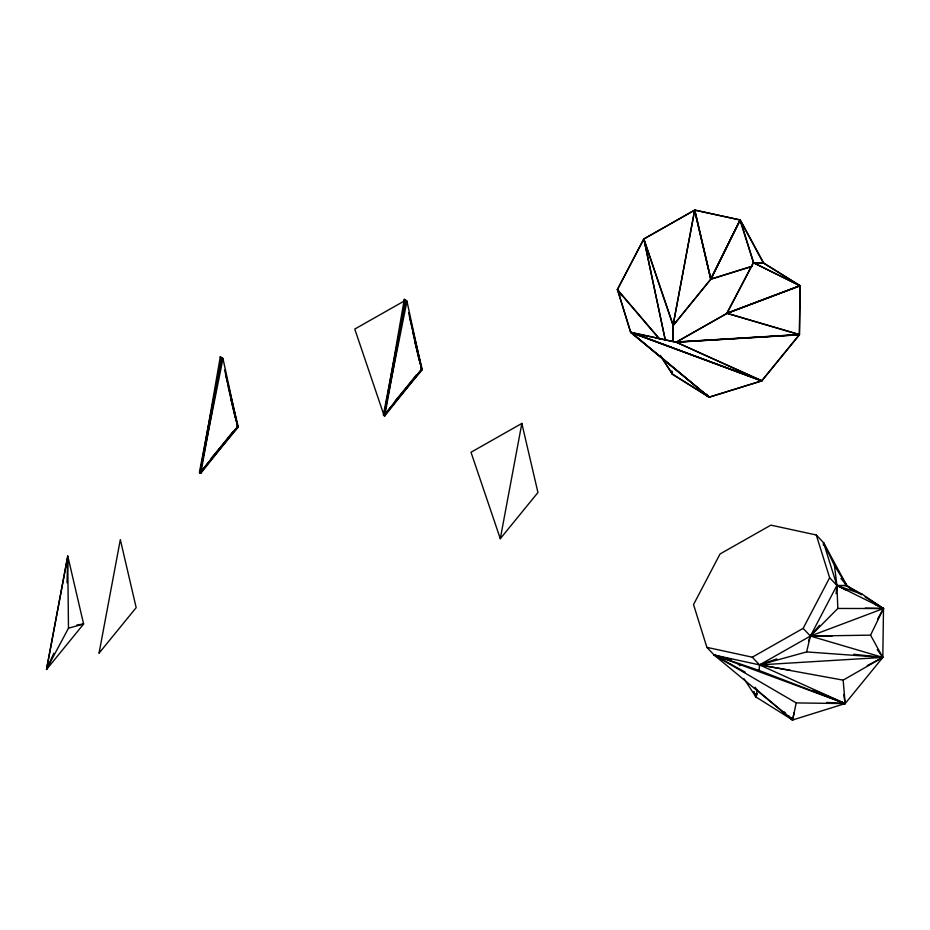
<?xml version="1.0" encoding="UTF-8"?>
<svg xmlns="http://www.w3.org/2000/svg" width="930" height="930" viewBox="0 0 930 930"><rect width="100%" height="100%" fill="white"/><g stroke="black" fill="none" stroke-linecap="round" stroke-linejoin="round"><path stroke-width="1.4" d="M823.538 545.108L823.55 542.678L816.284 534.983L770.889 525.136L720.041 553.966L693.536 604.593L706.893 647.35L714.159 655.046L792.604 719.971L845.161 703.58L882.814 657.417L883.5 608.522L862.366 594.328L845.347 585.296M672.936 341.171L673.064 325.314L694.722 210.087L740.117 219.933L710.764 278.942M673.029 341.147L673.25 325.395L710.799 279.081L752.393 266.131M799.928 285.696L726.911 313.201L753.381 262.632L800.067 285.777L799.382 334.672L726.958 313.305L799.44 334.533M630.877 332.196L761.728 380.835L709.16 397.226L672.367 374.29M799.475 334.707L800.149 285.847L753.544 262.83M67.018 582.75L67.774 556.024L83.607 624.03L46.5 669.53M865.156 597.037L883.5 608.522L870.561 635.144L882.814 657.417L843.15 680.132L845.161 703.58L759.089 670.449L759.554 664.892L752.289 657.196L706.893 647.35M836.117 593.7L836.907 585.435L834.466 565.533L823.55 542.678L823.562 545.317M225.572 374.523L237.731 426.696L200.078 472.87L221.631 357.608L222.293 360.422L221.631 357.608L199.38 472.37L200.787 473.347L237.731 426.696L222.968 358.527L220.317 356.69L200.078 472.87L238.289 427.091L224.63 370.105M409.549 317.153L421.709 369.326L384.055 415.501L404.294 299.321L406.945 301.157L421.709 369.326L384.764 415.977L383.358 415.001L405.608 300.239L354.76 329.069L384.055 415.501L422.267 369.722L408.607 312.747M200.787 473.347L221.631 357.608L222.27 360.41M384.764 415.977L405.608 300.239L406.282 303.017L405.608 300.239L384.055 415.501L416.617 374.627M99.091 652.918L120.33 539.633L136.175 607.639L99.068 653.139M500.294 538.691L521.846 423.429L471.01 452.259L500.294 538.691L537.947 492.516L521.846 423.429M673.122 325.105L694.617 210.168L643.897 238.859L617.45 289.602L630.645 332.394L708.916 397.18M715.588 654.557L714.159 655.046L796.208 702.917L792.604 719.971L755.916 696.989L757.218 690.176L755.102 687.247M222.968 358.527L200.078 472.87L232.64 431.985M384.055 415.501L406.945 301.157M794.115 712.659L792.604 719.971L757.218 690.176M67.774 556.024L46.523 669.309L68.483 628.18L67.692 556.558L46.547 669.333L53.812 653.232M715.275 654.813L714.159 655.046L759.554 664.892L806.624 651.918L810.402 636.062L836.907 585.435L823.55 542.678L846.812 585.54L851.973 590.004M808.542 640.91L810.402 636.062L819.551 625.332M744.105 678.842L755.916 696.989L757.38 693.571M740.106 219.887L710.706 279.233L694.617 210.203L710.811 279.302L673.332 325.256M740.129 220.236L710.962 279.221L752.265 266.34M643.758 239.045L617.311 289.544L621.391 295.647M617.52 289.567L630.714 332.301L676.11 342.147L799.382 334.672L761.728 380.835L676.11 342.147L761.821 380.765M676.11 342.147L726.958 313.305L753.463 262.69L739.978 219.968L694.722 210.087L643.874 239.045L665.369 340.426L643.874 238.917L673.25 325.395M752.289 657.196L803.136 628.355L829.641 577.739L816.284 534.983M877.641 619.02L883.5 608.522L836.907 585.435L829.641 577.739M631.168 332.475L709.16 397.226L707.242 394.878M740.117 219.933L763.286 262.899L800.184 285.731M709.253 397.11L761.612 380.963L631.144 332.615M761.74 380.94L799.37 334.812L676.354 342.217M211.25 458.234L237.731 426.696L231.117 400.098M395.227 400.865L421.709 369.326L415.094 342.728M759.81 665.706L759.554 664.892L810.402 636.062L837.849 608.464L883.5 608.522L874.898 604.372M676.296 342.217L727.016 313.445M867.283 665.589L882.814 657.417L877.211 649.582M726.958 313.305L800.091 285.801L763.414 262.934L753.323 262.69L763.518 262.76L740.257 219.922L753.591 262.574M727.19 313.352L799.928 285.812M803.136 628.355L810.402 636.062L883.5 608.522L865.237 608.127M843.754 694.443L845.161 703.58L759.554 664.892L776.771 658.928M709.23 397.25L630.854 332.254M68.483 628.18L83.607 624.03L76.992 624.937M676.191 341.996L799.312 334.533M843.15 680.132L759.554 664.892L882.814 657.417L810.402 636.062L870.561 635.144M810.402 636.062L831.955 636.236M861.494 594.735L846.812 585.54L836.907 585.435L837.849 608.464M796.208 702.917L845.161 703.58L813.32 689.897M843.929 585.458L846.812 585.54L834.466 565.533M826.968 702.417L845.161 703.58L714.159 655.046L745.081 672.076M806.624 651.918L882.814 657.417L853.81 654.267M759.554 664.892L790.244 670.263M617.45 289.602L659.626 338.95M630.796 332.463L676.087 342.287M731.445 659.556L714.159 655.046L759.089 670.449M862.366 594.328L836.907 585.435L845.777 589.934M630.714 332.301L761.728 380.719M709.125 397.087L672.611 374.197L660.846 356.132M421.139 368.943L422.267 369.722M237.162 426.312L238.289 427.091M783.909 711.624L785.652 713.298M788.256 715.798L792.604 719.971L790.733 717.774M790.547 717.972L792.604 719.971L788.419 715.67M738.211 664.02L739.885 665.74M617.381 289.788L659.417 339.101M706.451 394.146L709.02 397.261M840.918 578.518L846.812 585.54M617.741 289.881L620.101 293.496M660.114 355.353L672.46 374.325M753.649 691.571L755.916 696.989L755.776 694.977M753.788 691.583L755.916 696.989L755.486 694.013M643.897 239.405L673.053 325.43M404.294 299.321L404.992 302.122M220.317 356.69L221.015 359.492M694.826 210.029L710.88 278.965M405.608 300.239L406.271 303.052M412.583 331.08L419.232 360.526M228.292 387.054L235.267 417.896M755.323 694.175L755.916 696.989M671.971 371.244L672.483 374.244L671.692 371.151"/></g></svg>
